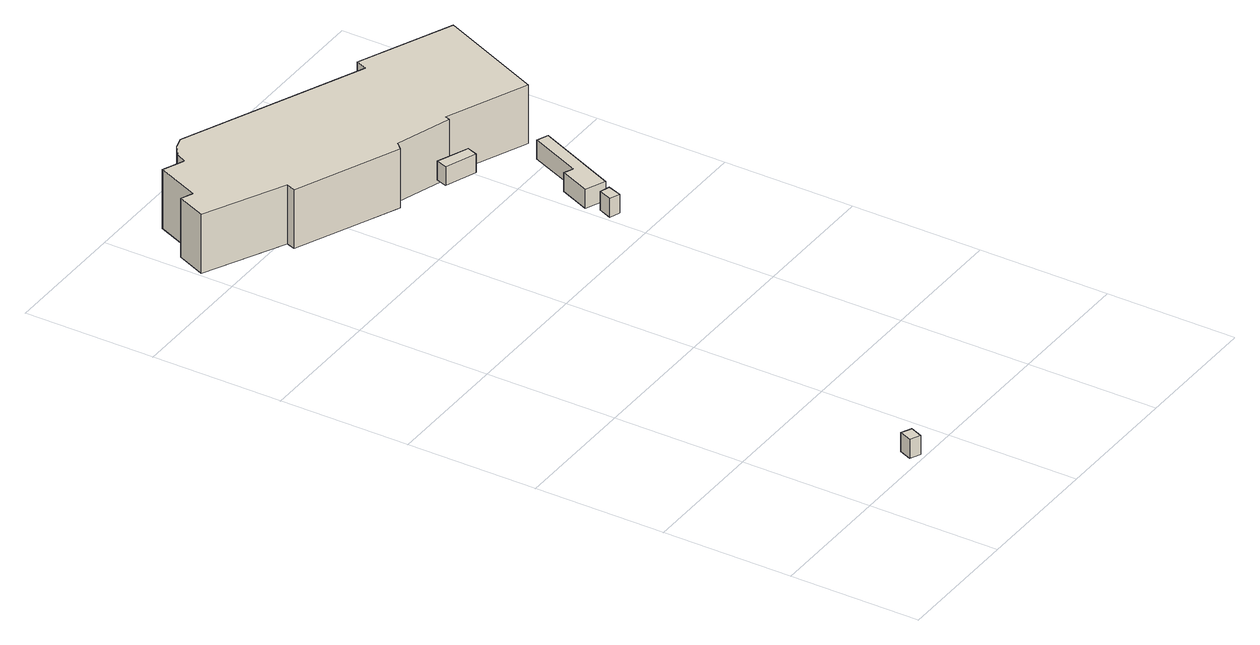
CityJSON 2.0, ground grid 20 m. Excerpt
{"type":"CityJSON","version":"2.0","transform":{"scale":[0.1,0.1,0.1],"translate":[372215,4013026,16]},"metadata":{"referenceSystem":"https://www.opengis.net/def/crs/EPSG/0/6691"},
"CityObjects":{
"building1":{"type":"Building","attributes":{"枝番":1,"利根川水系渡良瀬川洪水浸水想定区域（計画規模）.規模":"L1","利根川水系渡良瀬川洪水浸水想定区域（計画規模）.浸水ランク":"1","利根川水系渡良瀬川洪水浸水想定区域（計画規模）.浸水深":0.11,"利根川水系渡良瀬川洪水浸水想定区域（計画規模）.継続時間":2.8,"利根川水系渡良瀬川洪水浸水想定区域（想定最大規模）.規模":"L2","利根川水系渡良瀬川洪水浸水想定区域（想定最大規模）.浸水ランク":"2","利根川水系渡良瀬川洪水浸水想定区域（想定最大規模）.浸水深":0.85,"利根川水系渡良瀬川洪水浸水想定区域（想定最大規模）.継続時間":93.9,"利根川水系矢場川洪水浸水想定区域（想定最大規模）.規模":"L2","利根川水系矢場川洪水浸水想定区域（想定最大規模）.浸水ランク":"2","利根川水系矢場川洪水浸水想定区域（想定最大規模）.浸水深":0.5,"利根川水系多々良川洪水浸水想定区域（想定最大規模）.規模":"L2","利根川水系利根川洪水浸水想定区域（計画規模）.規模":"L1","利根川水系利根川洪水浸水想定区域（計画規模）.浸水ランク":"2","利根川水系利根川洪水浸水想定区域（計画規模）.浸水深":1.7,"利根川水系利根川洪水浸水想定区域（想定最大規模）.規模":"L2","利根川水系利根川洪水浸水想定区域（想定最大規模）.浸水ランク":"3","利根川水系利根川洪水浸水想定区域（想定最大規模）.浸水深":3.93,"BuildingDetails.prefecture":"10","BuildingDetails.city":"10207"},"geometry":[{"type":"Solid","lod":"1","boundaries":[[[[0,1,2,3]],[[2,4,5,3]],[[1,6,4,2]],[[0,7,6,1]],[[3,5,7,0]],[[4,6,7,5]]]]}]},
"building2":{"type":"Building","attributes":{"枝番":1,"利根川水系渡良瀬川洪水浸水想定区域（計画規模）.規模":"L1","利根川水系渡良瀬川洪水浸水想定区域（計画規模）.浸水ランク":"1","利根川水系渡良瀬川洪水浸水想定区域（計画規模）.浸水深":0.42,"利根川水系渡良瀬川洪水浸水想定区域（想定最大規模）.規模":"L2","利根川水系渡良瀬川洪水浸水想定区域（想定最大規模）.浸水ランク":"2","利根川水系渡良瀬川洪水浸水想定区域（想定最大規模）.浸水深":1.14,"利根川水系渡良瀬川洪水浸水想定区域（想定最大規模）.継続時間":26.4,"利根川水系矢場川洪水浸水想定区域（想定最大規模）.規模":"L2","利根川水系矢場川洪水浸水想定区域（想定最大規模）.浸水ランク":"1","利根川水系矢場川洪水浸水想定区域（想定最大規模）.浸水深":0.16,"利根川水系多々良川洪水浸水想定区域（想定最大規模）.規模":"L2","利根川水系多々良川洪水浸水想定区域（想定最大規模）.浸水ランク":"1","利根川水系多々良川洪水浸水想定区域（想定最大規模）.浸水深":0.05,"利根川水系利根川洪水浸水想定区域（計画規模）.規模":"L1","利根川水系利根川洪水浸水想定区域（計画規模）.浸水ランク":"2","利根川水系利根川洪水浸水想定区域（計画規模）.浸水深":2,"利根川水系利根川洪水浸水想定区域（想定最大規模）.規模":"L2","利根川水系利根川洪水浸水想定区域（想定最大規模）.浸水ランク":"3","利根川水系利根川洪水浸水想定区域（想定最大規模）.浸水深":4.23,"usage":"415","measuredHeight":13,"BuildingDetails.prefecture":"10","BuildingDetails.city":"10207","BuildingDetails.surveyYear":2016},"geometry":[{"type":"Solid","lod":"1","boundaries":[[[[8,9,10,11,12,13,14,15,16,17,18,19,20,21,22,23,24,25]],[[24,26,27,25]],[[23,28,26,24]],[[22,29,28,23]],[[21,30,29,22]],[[20,31,30,21]],[[19,32,31,20]],[[18,33,32,19]],[[17,34,33,18]],[[16,35,34,17]],[[15,36,35,16]],[[14,37,36,15]],[[13,38,37,14]],[[12,39,38,13]],[[11,40,39,12]],[[10,41,40,11]],[[9,42,41,10]],[[8,43,42,9]],[[25,27,43,8]],[[26,28,29,30,31,32,33,34,35,36,37,38,39,40,41,42,43,27]]]]}]},
"building3":{"type":"Building","attributes":{"枝番":1,"利根川水系渡良瀬川洪水浸水想定区域（計画規模）.規模":"L1","利根川水系渡良瀬川洪水浸水想定区域（計画規模）.浸水ランク":"2","利根川水系渡良瀬川洪水浸水想定区域（計画規模）.浸水深":0.58,"利根川水系渡良瀬川洪水浸水想定区域（計画規模）.継続時間":1.5,"利根川水系渡良瀬川洪水浸水想定区域（想定最大規模）.規模":"L2","利根川水系渡良瀬川洪水浸水想定区域（想定最大規模）.浸水ランク":"2","利根川水系渡良瀬川洪水浸水想定区域（想定最大規模）.浸水深":1.35,"利根川水系渡良瀬川洪水浸水想定区域（想定最大規模）.継続時間":64.1,"利根川水系矢場川洪水浸水想定区域（想定最大規模）.規模":"L2","利根川水系矢場川洪水浸水想定区域（想定最大規模）.浸水ランク":"1","利根川水系矢場川洪水浸水想定区域（想定最大規模）.浸水深":0.33,"利根川水系多々良川洪水浸水想定区域（想定最大規模）.規模":"L2","利根川水系多々良川洪水浸水想定区域（想定最大規模）.浸水ランク":"1","利根川水系多々良川洪水浸水想定区域（想定最大規模）.浸水深":0.19,"利根川水系利根川洪水浸水想定区域（計画規模）.規模":"L1","利根川水系利根川洪水浸水想定区域（計画規模）.浸水ランク":"2","利根川水系利根川洪水浸水想定区域（計画規模）.浸水深":2.2,"利根川水系利根川洪水浸水想定区域（想定最大規模）.規模":"L2","利根川水系利根川洪水浸水想定区域（想定最大規模）.浸水ランク":"3","利根川水系利根川洪水浸水想定区域（想定最大規模）.浸水深":4.43,"BuildingDetails.prefecture":"10","BuildingDetails.city":"10207"},"geometry":[{"type":"Solid","lod":"1","boundaries":[[[[44,45,46,47]],[[46,48,49,47]],[[45,50,48,46]],[[44,51,50,45]],[[47,49,51,44]],[[48,50,51,49]]]]}]},
"building4":{"type":"Building","attributes":{"枝番":1,"利根川水系渡良瀬川洪水浸水想定区域（計画規模）.規模":"L1","利根川水系渡良瀬川洪水浸水想定区域（計画規模）.浸水ランク":"1","利根川水系渡良瀬川洪水浸水想定区域（計画規模）.浸水深":0.3,"利根川水系渡良瀬川洪水浸水想定区域（想定最大規模）.規模":"L2","利根川水系渡良瀬川洪水浸水想定区域（想定最大規模）.浸水ランク":"2","利根川水系渡良瀬川洪水浸水想定区域（想定最大規模）.浸水深":1.05,"利根川水系渡良瀬川洪水浸水想定区域（想定最大規模）.継続時間":24.4,"利根川水系矢場川洪水浸水想定区域（想定最大規模）.規模":"L2","利根川水系矢場川洪水浸水想定区域（想定最大規模）.浸水ランク":"1","利根川水系矢場川洪水浸水想定区域（想定最大規模）.浸水深":0.08,"利根川水系多々良川洪水浸水想定区域（想定最大規模）.規模":"L2","利根川水系利根川洪水浸水想定区域（計画規模）.規模":"L1","利根川水系利根川洪水浸水想定区域（計画規模）.浸水ランク":"2","利根川水系利根川洪水浸水想定区域（計画規模）.浸水深":1.9,"利根川水系利根川洪水浸水想定区域（想定最大規模）.規模":"L2","利根川水系利根川洪水浸水想定区域（想定最大規模）.浸水ランク":"3","利根川水系利根川洪水浸水想定区域（想定最大規模）.浸水深":4.13,"measuredHeight":6.3,"BuildingDetails.prefecture":"10","BuildingDetails.city":"10207"},"geometry":[{"type":"Solid","lod":"1","boundaries":[[[[52,53,54,55]],[[54,56,57,55]],[[53,58,56,54]],[[52,59,58,53]],[[55,57,59,52]],[[56,58,59,57]]]]}]},
"building5":{"type":"Building","attributes":{"枝番":1,"利根川水系渡良瀬川洪水浸水想定区域（計画規模）.規模":"L1","利根川水系渡良瀬川洪水浸水想定区域（計画規模）.浸水ランク":"1","利根川水系渡良瀬川洪水浸水想定区域（計画規模）.浸水深":0.28,"利根川水系渡良瀬川洪水浸水想定区域（計画規模）.継続時間":2.8,"利根川水系渡良瀬川洪水浸水想定区域（想定最大規模）.規模":"L2","利根川水系渡良瀬川洪水浸水想定区域（想定最大規模）.浸水ランク":"2","利根川水系渡良瀬川洪水浸水想定区域（想定最大規模）.浸水深":1.05,"利根川水系渡良瀬川洪水浸水想定区域（想定最大規模）.継続時間":90.6,"利根川水系矢場川洪水浸水想定区域（想定最大規模）.規模":"L2","利根川水系矢場川洪水浸水想定区域（想定最大規模）.浸水ランク":"1","利根川水系矢場川洪水浸水想定区域（想定最大規模）.浸水深":0.06,"利根川水系多々良川洪水浸水想定区域（想定最大規模）.規模":"L2","利根川水系多々良川洪水浸水想定区域（想定最大規模）.浸水ランク":"1","利根川水系多々良川洪水浸水想定区域（想定最大規模）.浸水深":0.02,"利根川水系利根川洪水浸水想定区域（計画規模）.規模":"L1","利根川水系利根川洪水浸水想定区域（計画規模）.浸水ランク":"2","利根川水系利根川洪水浸水想定区域（計画規模）.浸水深":1.9,"利根川水系利根川洪水浸水想定区域（想定最大規模）.規模":"L2","利根川水系利根川洪水浸水想定区域（想定最大規模）.浸水ランク":"3","利根川水系利根川洪水浸水想定区域（想定最大規模）.浸水深":4.13,"usage":"441","measuredHeight":8.4,"BuildingDetails.prefecture":"10","BuildingDetails.city":"10207","BuildingDetails.surveyYear":2016},"geometry":[{"type":"Solid","lod":"1","boundaries":[[[[60,61,62,63,64,65]],[[64,66,67,65]],[[63,68,66,64]],[[62,69,68,63]],[[61,70,69,62]],[[60,71,70,61]],[[65,67,71,60]],[[66,68,69,70,71,67]]]]}]}
},
"vertices":[
[123,14,8],[131,33,8],[147,25,8],[139,6,8],[147,25,38],[139,6,38],[131,33,38],[123,14,38],
[378,899,6],[375,892,6],[290,920,6],[280,910,6],[122,978,6],[127,992,6],[6,1052,6],[25,1096,6],[43,1088,6],[71,1153,6],[104,1139,6],[111,1154,6],[128,1166,6],[145,1171,6],[421,1052,6],[428,1069,6],[571,1007,6],[501,846,6],[571,1007,100],[501,846,100],[428,1069,100],[421,1052,100],[145,1171,100],[128,1166,100],[111,1154,100],[104,1139,100],[71,1153,100],[43,1088,100],[25,1096,100],[6,1052,100],[127,992,100],[122,978,100],[280,910,100],[290,920,100],[375,892,100],[378,899,100],
[405,659,8],[413,679,8],[428,674,8],[421,653,8],[428,674,38],[421,653,38],[413,679,38],[405,659,38],
[348,881,13],[354,898,13],[402,879,13],[396,863,13],[402,879,43],[396,863,43],[354,898,43],[348,881,43],
[406,698,8],[426,744,8],[440,738,8],[473,816,8],[491,809,8],[437,685,8],[491,809,38],[437,685,38],[473,816,38],[440,738,38],[426,744,38],[406,698,38]
]}
